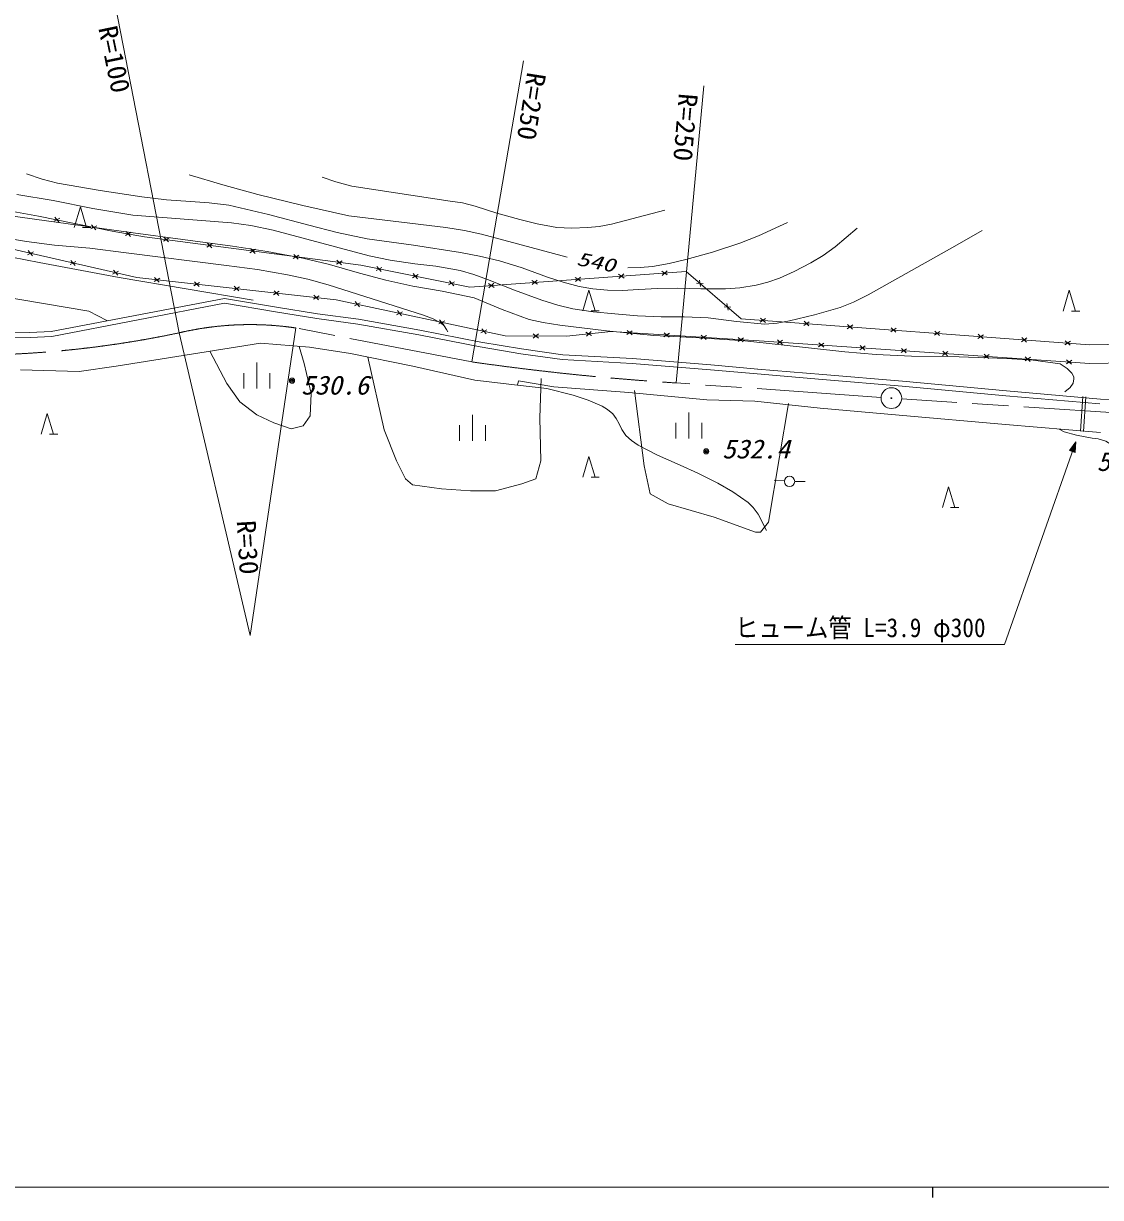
# Model space of a CAD drawing. Units: millimetres, scale not verified. Extents: x 40000 to 680000, y 20000 to 380000.
# Drawn here: x 280248 to 384236, y 204000 to 317362 of the extents above; entities that cross this region are included whole.
import ezdxf
from ezdxf.enums import TextEntityAlignment as Align

# ---------------------------------------------------------------- set-up
doc = ezdxf.new("R2010")
doc.units = ezdxf.units.MM
doc.header["$LTSCALE"] = 1000
doc.linetypes.add('CHAIN', pattern=[18.5, 12, -1.5, 3.5, -1.5])
for name, color, linetype, lineweight in [('M-BGD', 7, 'Continuous', 13), ('M-BMK', 2, 'CHAIN', 13), ('M-BMK-SRVR', 3, 'Continuous', 13), ('M-STR-HTXT', 7, 'Continuous', 13), ('M-TTL-BAND', 7, 'Continuous', 13), ('M-TTL-TXT', 7, 'Continuous', 25)]:
    doc.layers.add(name, color=color, linetype=linetype, lineweight=lineweight)
doc.styles.add('ＭＳ ゴシック', font='')
doc.styles.get('ＭＳ ゴシック').set_extended_font_data('MS Gothic')

msp = doc.modelspace()

# ---------------------------------------------------------------- linework, layer by layer
at = {"layer": 'M-BGD'}
for p, q in [((281703, 298766), (275936, 299807)), ((285146, 297662), (285746, 299662)), ((285746, 299662), (286346, 297662)), ((288814, 297322), (281703, 298766)), ((283196, 298258), (283765, 298551)), ((283686, 298159), (283275, 298650)), ((285946, 297662), (286746, 297662)), ((286751, 297536), (287321, 297829)), ((287241, 297437), (286831, 297928)), ((291947, 296774), (288814, 297322)), ((290100, 296894), (290661, 297202)), ((290592, 296807), (290169, 297288)), ((271302, 296335), (281753, 294297)), ((291204, 292826), (274739, 296588)), ((312828, 294011), (291947, 296774)), ((293761, 296332), (294309, 296663)), ((294257, 296266), (293814, 296728)), ((297937, 295779), (298485, 296110)), ((298433, 295714), (297990, 296176)), ((280625, 295038), (281202, 295317)), ((281113, 294927), (280714, 295428)), ((302114, 295227), (302662, 295558)), ((302609, 295161), (302166, 295623)), ((306290, 294674), (306838, 295005)), ((306785, 294608), (306342, 295071)), ((281753, 294297), (289472, 292822)), ((284742, 294098), (285318, 294376)), ((285229, 293986), (284831, 294488)), ((310466, 294121), (311014, 294452)), ((310962, 294056), (310518, 294518)), ((323332, 291916), (312828, 294011)), ((314294, 293514), (314863, 293809)), ((314785, 293416), (314373, 293906)), ((268432, 292666), (286557, 289578)), ((288858, 293157), (289435, 293436)), ((289345, 293046), (288947, 293547)), ((289472, 292822), (302433, 290654)), ((310446, 290692), (291204, 292826)), ((292858, 292442), (293399, 292784)), ((293355, 292387), (292902, 292839)), ((317796, 292816), (318364, 293110)), ((318286, 292718), (317874, 293208)), ((321787, 292020), (321375, 292510)), ((344238, 293408), (323332, 291916)), ((329867, 292182), (329340, 292545)), ((329368, 292146), (329839, 292581)), ((334048, 292480), (333521, 292844)), ((333550, 292445), (334020, 292879)), ((338230, 292779), (337702, 293142)), ((337731, 292743), (338201, 293178)), ((342411, 293077), (341884, 293441)), ((341912, 293042), (342382, 293476)), ((349537, 288857), (344238, 293408)), ((345622, 291956), (345503, 292585)), ((296706, 292015), (297247, 292357)), ((297203, 291960), (296750, 292412)), ((300555, 291588), (301096, 291930)), ((301052, 291533), (300599, 291985)), ((304403, 291161), (304944, 291503)), ((304900, 291106), (304447, 291559)), ((321297, 292118), (321865, 292412)), ((325686, 291883), (325159, 292247)), ((325187, 291848), (325657, 292282)), ((334242, 289624), (334842, 291624)), ((334842, 291624), (335442, 289624)), ((345243, 292282), (345883, 292259)), ((380623, 289597), (381223, 291597)), ((381223, 291597), (381823, 289597)), ((299652, 290820), (282918, 287608)), ((299657, 290343), (282972, 287140)), ((304664, 289969), (299652, 290820)), ((304585, 289506), (299657, 290343)), ((308251, 290734), (308792, 291076)), ((308748, 290679), (308295, 291132)), ((326741, 287206), (310446, 290692)), ((312196, 290113), (312769, 290399)), ((312685, 290008), (312280, 290504)), ((348272, 289680), (348153, 290310)), ((286557, 289578), (288292, 288698)), ((308562, 288860), (304585, 289506)), ((308631, 289325), (304664, 289969)), ((312599, 288800), (308631, 289325)), ((316270, 289241), (316843, 289528)), ((316759, 289137), (316354, 289632)), ((335042, 289624), (335842, 289624)), ((347892, 290006), (348532, 289984)), ((381423, 289597), (382223, 289597)), ((312527, 288335), (308562, 288860)), ((318426, 287295), (312527, 288335)), ((318512, 287757), (312599, 288800)), ((320344, 288370), (320917, 288656)), ((320833, 288265), (320428, 288761)), ((383172, 286346), (349537, 288857)), ((351375, 288519), (351903, 288881)), ((351874, 288482), (351405, 288918)), ((355580, 288206), (356108, 288567)), ((356078, 288168), (355609, 288604)), ((359784, 287892), (360312, 288253)), ((360283, 287854), (359814, 288291)), ((363988, 287578), (364517, 287940)), ((364487, 287541), (364018, 287977)), ((280881, 287049), (264504, 287318)), ((280874, 287519), (264529, 287788)), ((282918, 287608), (280874, 287519)), ((282972, 287140), (280881, 287049)), ((324326, 286143), (318426, 287295)), ((324410, 286605), (318512, 287757)), ((324418, 287498), (324990, 287785)), ((324907, 287394), (324501, 287890)), ((332676, 287161), (326741, 287206)), ((329457, 286985), (329960, 287381)), ((329957, 286982), (329460, 287385)), ((336979, 287623), (332676, 287161)), ((335097, 287220), (334557, 287564)), ((334600, 287167), (335054, 287618)), ((351290, 286723), (336979, 287623)), ((338506, 287327), (339030, 287695)), ((339005, 287295), (338531, 287726)), ((342083, 287102), (342608, 287470)), ((342582, 287070), (342109, 287501)), ((345661, 286877), (346185, 287245)), ((346160, 286845), (345686, 287276)), ((349239, 286652), (349763, 287019)), ((349738, 286620), (349264, 287051)), ((368193, 287264), (368721, 287626)), ((368691, 287227), (368223, 287663)), ((372397, 286950), (372926, 287312)), ((372896, 286913), (372427, 287349)), ((376602, 286636), (377130, 286998)), ((377100, 286599), (376631, 287035)), ((303135, 286501), (289197, 284257)), ((299884, 282587), (298234, 285712)), ((307875, 286105), (303135, 286501)), ((307341, 284524), (306876, 286188)), ((311810, 285486), (307875, 286105)), ((328258, 285479), (324326, 286143)), ((328331, 285944), (324410, 286605)), ((332310, 285377), (328331, 285944)), ((383193, 284546), (351290, 286723)), ((353021, 286404), (353547, 286769)), ((353520, 286370), (353048, 286803)), ((357009, 286132), (357535, 286497)), ((357508, 286098), (357036, 286531)), ((360997, 285860), (361523, 286225)), ((361496, 285826), (361024, 286259)), ((364985, 285588), (365511, 285953)), ((365483, 285554), (365012, 285987)), ((368972, 285316), (369498, 285681)), ((369471, 285282), (369000, 285715)), ((380806, 286322), (381334, 286684)), ((381305, 286285), (380836, 286721)), ((394395, 286473), (383172, 286346)), ((302789, 284612), (302789, 282112)), ((317854, 284269), (311810, 285486)), ((315087, 278133), (313493, 285147)), ((332264, 284909), (328258, 285479)), ((339003, 284538), (332264, 284909)), ((339034, 285007), (332310, 285377)), ((346615, 284403), (339034, 285007)), ((372960, 285044), (373486, 285409)), ((373459, 285010), (372987, 285443)), ((376948, 284772), (377474, 285137)), ((377447, 284738), (376975, 285171)), ((380936, 284500), (381462, 284865)), ((381435, 284466), (380963, 284899)), ((394483, 284674), (383193, 284546)), ((285631, 283753), (279971, 283916)), ((289197, 284257), (285631, 283753)), ((301539, 283612), (301539, 282112)), ((304039, 283612), (304039, 282112)), ((308018, 281619), (307341, 284524)), ((323815, 282915), (317854, 284269)), ((346577, 283935), (339003, 284538)), ((351092, 283528), (346577, 283935)), ((351135, 283996), (346615, 284403)), ((357387, 282992), (351092, 283528)), ((357427, 283460), (351132, 283996)), ((365118, 282823), (357427, 283460)), ((299884, 282587), (301143, 280844)), ((327950, 282451), (323815, 282915)), ((328051, 282866), (327950, 282451)), ((331453, 282290), (328051, 282866)), ((330097, 279295), (330225, 283093)), ((338704, 281717), (331453, 282290)), ((365080, 282355), (357387, 282992)), ((375102, 281418), (365080, 282355)), ((375146, 281886), (365118, 282823)), ((307922, 279488), (308018, 281619)), ((346236, 281022), (338704, 281717)), ((339236, 281924), (340168, 274647)), ((384178, 280630), (375102, 281418)), ((384219, 281098), (375146, 281886)), ((382295, 277986), (382518, 281345)), ((382595, 277967), (382818, 281326)), ((301143, 280844), (302789, 279585)), ((350853, 280895), (346236, 281022)), ((357174, 280228), (350853, 280895)), ((353241, 275518), (354122, 280672)), ((364793, 279534), (357174, 280228)), ((386749, 281066), (384218, 281091)), ((281950, 277714), (282550, 279714)), ((282550, 279714), (283150, 277714)), ((302789, 279585), (304435, 278810)), ((307244, 278520), (307922, 279488)), ((323609, 279576), (323609, 277076)), ((330194, 275131), (330097, 279295)), ((344482, 279788), (344482, 277288)), ((375067, 278629), (364793, 279534)), ((304435, 278810), (306082, 278229)), ((306082, 278229), (307244, 278520)), ((315087, 278133), (316249, 275131)), ((322359, 278576), (322359, 277076)), ((324859, 278576), (324859, 277076)), ((343232, 278788), (343232, 277288)), ((345732, 278788), (345732, 277288)), ((384247, 277868), (375067, 278629)), ((282750, 277714), (283550, 277714)), ((334242, 273550), (334842, 275550)), ((334842, 275550), (335442, 273550)), ((352176, 269224), (353241, 275518)), ((316249, 275131), (317121, 273388)), ((329710, 273388), (330194, 275131)), ((340168, 274647), (340749, 271935)), ((317121, 273388), (317799, 272807)), ((328354, 272903), (329710, 273388)), ((335042, 273550), (335842, 273550)), ((353712, 273188), (352714, 273262)), ((317799, 272807), (320607, 272419)), ((320607, 272419), (323415, 272226)), ((323415, 272226), (325836, 272226)), ((325836, 272226), (328354, 272903)), ((354710, 273151), (355710, 273151)), ((368966, 270624), (369566, 272624)), ((369566, 272624), (370166, 270624)), ((340749, 271935), (342492, 270967)), ((342492, 270967), (346947, 269708)), ((369766, 270624), (370566, 270624)), ((346947, 269708), (350917, 268255)), ((351401, 268255), (352176, 269224)), ((350917, 268255), (351401, 268255))]:
    msp.add_line(p, q, dxfattribs=at)
for points in [[(280526, 302840), (282043, 302330), (283548, 301940), (287664, 301219), (291675, 300618), (294058, 300335), (296365, 300160), (298163, 300048), (300083, 299811), (303918, 298913), (307813, 297896), (310523, 297194), (313430, 296552), (317904, 295955), (322443, 295233), (324275, 294903), (326201, 294447), (328387, 293760), (330833, 292879), (332343, 292373), (333890, 291963), (335234, 291725), (336631, 291596), (338060, 291580), (339658, 291669), (341454, 291787), (343381, 291807), (345635, 291727), (348035, 291751), (349405, 291846), (350990, 292081), (352122, 292371), (353251, 292777), (354663, 293404), (356266, 294237), (357463, 294964), (358609, 295781), (360750, 297603)], [(296238, 302761), (299492, 301773), (302888, 300854), (307224, 299775), (311664, 298779), (321037, 297669), (322814, 297382), (324459, 297013), (332745, 294799)], [(309093, 302523), (310417, 302060), (311941, 301640), (321437, 300219), (322623, 300040), (323864, 299732), (325957, 299041), (328161, 298426), (329832, 298014), (331748, 297661), (333146, 297600), (334735, 297647), (335834, 297762), (337009, 297994), (342182, 299349)], [(279613, 300849), (283100, 300274), (286954, 299507), (290802, 298848), (300326, 298125), (302189, 297841), (304344, 297398), (313609, 294929), (315661, 294522), (318036, 294165), (320052, 293923), (322414, 293519), (323729, 293138), (325043, 292652), (327640, 291600), (330310, 290635), (331842, 290167), (333289, 289825), (335266, 289524), (337344, 289312), (339538, 289124), (341827, 289032), (344028, 289050), (346355, 288954), (349085, 288584), (351823, 288319), (353011, 288428), (354198, 288645), (356613, 289227), (359110, 289949), (360374, 290457), (361811, 291161), (370154, 295867), (372812, 297365)], [(255085, 300218), (256486, 300284), (257795, 300236), (260033, 299884), (262566, 299377), (266700, 298584), (271107, 297846), (274420, 297362), (277768, 296770), (280529, 296306), (283258, 295953), (286645, 295652), (290173, 295231), (299854, 293983), (302828, 293591), (305734, 293098), (307688, 292670), (309665, 292130), (318866, 289203), (319801, 288845), (320584, 288426), (320881, 288163), (321103, 287814), (321215, 287576)], [(271624, 299825), (281304, 298472), (290826, 297152), (300425, 295870), (303785, 295351), (307225, 294710), (309797, 294075), (312682, 293250), (315219, 292574), (317825, 291988), (320664, 291522), (323760, 290882), (326468, 289751), (329074, 288795), (330435, 288483), (332019, 288243), (336540, 287677), (341102, 287222), (345498, 287018), (349889, 286706), (359534, 285663), (362589, 285411), (365985, 285240), (370583, 285190), (375146, 285022), (377742, 284840), (380345, 284510), (381015, 284042), (381482, 283600), (381656, 283256), (381674, 283046), (381579, 282647), (381291, 282211), (380799, 281808)], [(338587, 293778), (339786, 293791), (340985, 293909), (342573, 294184), (344324, 294600), (346760, 295288), (349424, 296152), (351226, 296870), (353227, 297786), (354005, 298159)], [(327950, 282451), (330776, 282104), (333325, 281484), (334777, 280988), (336135, 280421), (336645, 280104), (337142, 279670), (337482, 279231), (337753, 278694), (338003, 278147), (338404, 277570), (338946, 277083), (339609, 276636), (341460, 275690), (343641, 274701), (345358, 273955), (347301, 272986), (348741, 272135), (350228, 271109), (350698, 270640), (351174, 269996), (351991, 268409)], [(380242, 278200), (380293, 278159), (380723, 277935), (381915, 277617), (383420, 277336), (384022, 277255), (384749, 277034), (385255, 276725), (385874, 276195), (387149, 275004), (388503, 273888), (389669, 273111), (390894, 272430), (393520, 271310)]]:
    msp.add_lwpolyline(points, dxfattribs=at)
for centre, radius in [((306178, 282878), 250), ((306178, 282878), 150), ((306178, 282878), 50), ((346171, 276045), 250), ((346171, 276045), 150), ((346171, 276045), 50), ((354210, 273151), 500)]:
    msp.add_circle(centre, radius, dxfattribs=at)
at = {"layer": 'M-BMK'}
for p, q in [((323551, 284684), (306533, 287962)), ((363047, 281256), (343255, 282654)), ((388812, 279570), (365042, 281121))]:
    msp.add_line(p, q, dxfattribs=at)
for centre, radius, start, end in [((302133, 258287), 30000, 81.56572, 103.25543), ((274586, 385328), 100000, 264.75088, 281.92806), ((359006, 532157), 250000, 261.84677, 266.38757)]:
    msp.add_arc(centre, radius, start, end, dxfattribs=at)
at = {"layer": 'M-BMK-SRVR'}
for radius in [1000, 40]:
    msp.add_circle((364045, 281186), radius, dxfattribs=at)
at = {"layer": 'M-STR-HTXT'}
for p, q in [((289129, 319022), (295281, 287494)), ((328538, 313750), (323551, 284684)), ((343255, 282654), (345948, 311335)), ((306533, 287962), (302138, 258271)), ((302138, 258271), (295281, 287494)), ((381851, 276971), (374975, 257410)), ((381255, 276120), (381851, 276971)), ((381344, 276131), (381758, 276706)), ((381758, 276706), (381721, 275999)), ((381851, 276971), (381783, 275934)), ((381783, 275934), (381255, 276120)), ((381721, 275999), (381344, 276131)), ((381432, 276142), (381705, 276555)), ((381659, 276063), (381432, 276142)), ((381521, 276154), (381625, 276329)), ((381597, 276127), (381521, 276154)), ((381625, 276329), (381597, 276127)), ((381705, 276555), (381659, 276063)), ((374975, 257410), (348959, 257410))]:
    msp.add_line(p, q, dxfattribs=at)
at = {"layer": 'M-TTL-BAND'}
msp.add_line((40000, 205000), (579000, 205000), dxfattribs=at)
at = {"layer": 'M-TTL-TXT'}
msp.add_line((368000, 205000), (368000, 204000), dxfattribs=at)

# ---------------------------------------------------------------- texts
at = {"layer": 'M-BGD', "style": 'ＭＳ ゴシック', "oblique": 15, "width": 1.4}
msp.add_text('540', height=1320, rotation=348.9, dxfattribs=at).set_placement((333507, 293653), align=Align.BOTTOM_LEFT)
at = {"layer": 'M-BGD', "style": 'ＭＳ ゴシック', "oblique": 15, "width": 1.05}
for s, p in [('530.6', (307050, 280977)), ('532.4', (347698, 274810)), ('534.3', (383876, 273604))]:
    msp.add_text(s, height=1833, dxfattribs=at).set_placement(p, align=Align.BOTTOM_LEFT)
at = {"layer": 'M-STR-HTXT', "style": 'ＭＳ ゴシック', "width": 1.05}
for s, rotation, p in [('R=100', 281.7, (286929, 316815)), ('R=250', 261.2, (328352, 312817)), ('R=250', 265.2, (342988, 310716)), ('R=30', 273.4, (300284, 269303))]:
    msp.add_text(s, height=1833, rotation=rotation, dxfattribs=at).set_placement(p, align=Align.BOTTOM_LEFT)
at = {"layer": 'M-STR-HTXT', "style": 'ＭＳ ゴシック', "width": 0.9}
msp.add_text('ヒューム管 L=3.9 φ300', height=1833, dxfattribs=at).set_placement((348959, 257558), align=Align.BOTTOM_LEFT)

doc.saveas('drawing.dxf')
